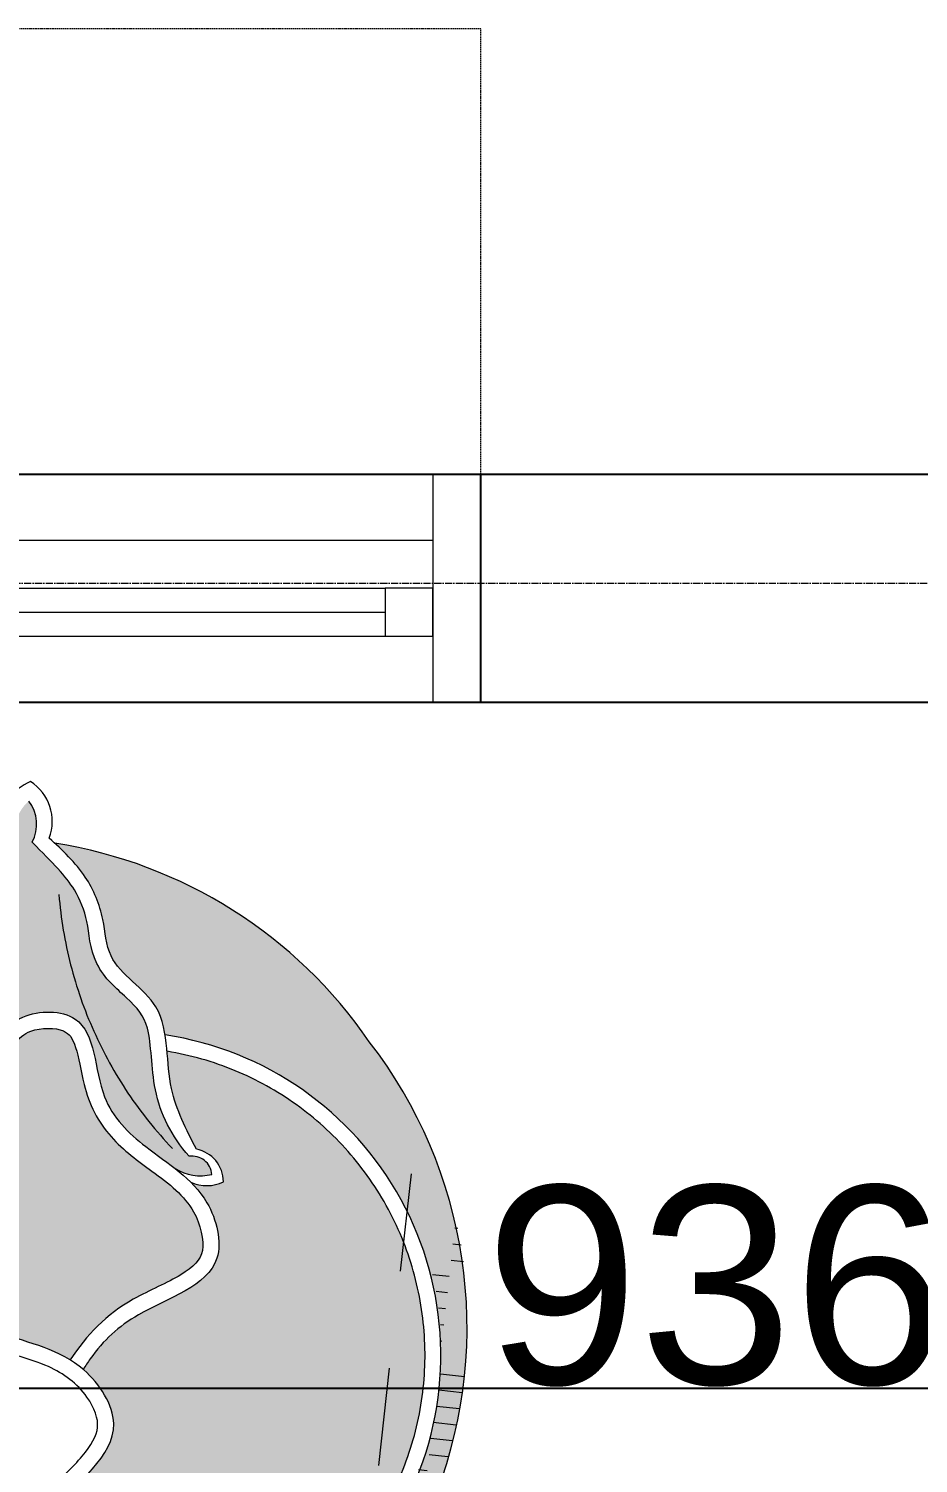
# Model space of a CAD drawing. Header units: millimetres. Extents: x -425671 to 598394, y -194194 to 343585.
# Drawn here: x 51017 to 51916, y 122627 to 124076 of the extents above; entities that cross this region are included whole.
import ezdxf

# ---------------------------------------------------------------- set-up
doc = ezdxf.new("R2010")
doc.units = ezdxf.units.MM
for name, pattern in [('ACAD_ISO10W100', [18, 12, -3, 0, -3]), ('HIDDEN', [9.524999999999999, 6.35, -3.175]), ('HIDDENX2', [19.049999999999997, 12.7, -6.35])]:
    doc.linetypes.add(name, pattern=pattern)
for name, color, linetype, lineweight in [('230mm Wall', 250, 'Continuous', 25), ('Centre line', 30, 'Continuous', 9), ('Furniture', 250, 'Continuous', 5), ('Hidden', 250, 'Continuous', 5), ('S-DIM', 30, 'Continuous', 13), ('window', 250, 'Continuous', 13)]:
    doc.layers.add(name, color=color, linetype=linetype, lineweight=lineweight)
doc.styles.get("Standard").update_dxf_attribs({"font": 'arial.ttf'})
doc.dimstyles.new('ISO-25', dxfattribs={"dimtxt": 200, "dimasz": 180, "dimexe": 1.25, "dimexo": 0.625, "dimtad": 1, "dimtxsty": 'Standard', "dimblk": 'DOT', "dimcen": 2.5, "dimadec": 0, "dimazin": 0, "dimtfac": 1, "dimtmove": 0, "dimatfit": 3, "dimfxl": 0, "dimarcsym": 0})

# ---------------------------------------------------------------- blocks, each defined once
blk = doc.blocks.new('Cushion')
at = {"layer": 'Furniture', "ltscale": 0.8}
h = blk.add_hatch(color=256, dxfattribs=at)
h.dxf.hatch_style = 1
h.set_gradient(color1=(77, 60, 50), color2=(142, 111, 93), one_color=1, tint=0.4600000083446503, name='CURVED')
edge = h.paths.add_edge_path()
edge.add_spline(control_points=[(3475801.390086192, 840801.0827773354), (3475801.388752268, 840801.1159213816), (3475801.394696753, 840801.1461448034), (3475801.422276864, 840801.1994542375), (3475801.440346701, 840801.2204885174), (3475801.455485809, 840801.2549332521), (3475801.455209413, 840801.2671895089), (3475801.449754991, 840801.3025506573), (3475801.445436556, 840801.3214787288), (3475801.454695135, 840801.3632980112), (3475801.466346774, 840801.3780853846), (3475801.479259502, 840801.4039957464), (3475801.483455273, 840801.4177273038), (3475801.487972211, 840801.4522137396), (3475801.484902802, 840801.474393816), (3475801.481254885, 840801.5109266919)], knot_values=[0, 0, 0, 0, 0.08432104486922591, 0.08432104486922591, 0.1624932106821882, 0.1624932106821882, 0.2207499946686446, 0.2207499946686446, 0.2696193115575117, 0.2696193115575117, 0.3184886284463787, 0.3184886284463787, 0.3673579453352457, 0.3673579453352457, 0.4403114748022433, 0.4403114748022433, 0.4403114748022433, 0.4403114748022433], degree=3, periodic=0)
edge.add_arc((3475801.462407013, 840801.554349172), 0.04733660374845441, 293.4636364589771, 359.358628125297)
edge.add_arc((3475801.512659845, 840801.5008864615), 0.05301326750244204, 93.1566085670992, 151.2374744913085)
edge.add_arc((3475801.165672088, 840801.0133016161), 0.5946214043578574, 59.64281416004614, 101.2080632170473)
edge.add_arc((3475800.996970759, 840801.5832974251), 0.05475926233040732, 14.04033281471698, 61.38968960417364)
edge.add_arc((3475801.073499857, 840801.6178970378), 0.0520806075788276, 165.0069286401582, 228.4912697424119)
edge.add_spline(control_points=[(3475801.038984259, 840801.5788962276), (3475801.015735868, 840801.5485163408), (3475801.003505892, 840801.5316964078), (3475800.994976954, 840801.4913408001), (3475800.995412296, 840801.470520978), (3475801.002784242, 840801.4295052101), (3475801.013328874, 840801.4078197823), (3475801.010083752, 840801.3583200362), (3475801.001498735, 840801.3402178129), (3475800.991604053, 840801.3092739187), (3475800.990618257, 840801.2995974154), (3475800.992898461, 840801.2782394689)], knot_values=[0.1519709534746062, 0.1519709534746062, 0.1519709534746062, 0.1519709534746062, 0.2315709567273943, 0.2315709567273943, 0.2972059098634805, 0.2972059098634805, 0.3628408629995667, 0.3628408629995667, 0.4150050387248703, 0.4150050387248703, 0.4671692144501738, 0.4671692144501738, 0.4671692144501738, 0.4671692144501738], degree=3, periodic=0)
edge.add_spline(control_points=[(3475800.992898461, 840801.2782394689), (3475800.999037121, 840801.2769685368), (3475801.005082661, 840801.2750683835), (3475801.010739855, 840801.2726125481)], knot_values=[0.3708721604774573, 0.3708721604774573, 0.3708721604774573, 0.3708721604774573, 0.3882284884874654, 0.3882284884874654, 0.3882284884874654, 0.3882284884874654], degree=3, periodic=0)
edge.add_spline(control_points=[(3475801.010739855, 840801.2726125481), (3475801.009345858, 840801.2844265526), (3475801.010456363, 840801.3102371899), (3475801.027715675, 840801.3331702221), (3475801.037313959, 840801.3459237881), (3475801.039287492, 840801.3472027904), (3475801.041261025, 840801.3484817926), (3475801.04323383, 840801.3497445319)], knot_values=[1.389174740392612, 1.389174740392612, 1.389174740392612, 1.389174740392612, 1.425744671245102, 1.471562104562005, 1.471562104562005, 1.471562104562005, 1.477971220175186, 1.477971220175186, 1.477971220175186, 1.477971220175186], degree=3, periodic=0)
edge.add_spline(control_points=[(3475801.04323383, 840801.3497445319), (3475801.058568815, 840801.3595600423), (3475801.109086076, 840801.3887414428), (3475801.173737403, 840801.2981110148), (3475801.261199489, 840801.3337888924), (3475801.329903829, 840801.3642188278), (3475801.414325803, 840801.2961890968), (3475801.340989979, 840801.2147176036), (3475801.351016144, 840801.1370059687), (3475801.363554531, 840801.0963539599), (3475801.367041041, 840801.0816394753)], knot_values=[1.477971220175186, 1.477971220175186, 1.477971220175186, 1.477971220175186, 1.527790482268245, 1.642560435907896, 1.707772101382381, 1.79039158666113, 1.855536491429625, 1.959045647712635, 2.0398593051936, 2.085151422530728, 2.085151422530728, 2.085151422530728, 2.085151422530728], degree=3, periodic=0)
edge.add_arc((3475801.423402024, 840801.1017150867), 0.05982967952676049, 199.6057453907655, 245.1968286576425)
edge.add_arc((3475801.377730112, 840801.0612661404), 0.02480734225613633, 326.0289397177536, 420.1268396404238)
h = blk.add_hatch(color=256, dxfattribs=at)
h.dxf.hatch_style = 1
h.set_gradient(color1=(223, 171, 93), color2=(215, 143, 80), tint=0.4600000083446503, name='INVCYLINDER')
edge = h.paths.add_edge_path()
edge.add_spline(control_points=[(3475800.166877548, 840801.1348043206), (3475800.158126115, 840801.1473527737), (3475800.14079652, 840801.186145489), (3475800.144745061, 840801.2599152888), (3475800.081609456, 840801.2658263507), (3475800.067199547, 840801.2835557127), (3475800.064845531, 840801.2874235596)], knot_values=[0.2073441172874505, 0.2073441172874505, 0.2073441172874505, 0.2073441172874505, 0.252953593801604, 0.3298609559600126, 0.3881630586506157, 0.4022640617471339, 0.4022640617471339, 0.4022640617471339, 0.4022640617471339], degree=3, periodic=0)
edge.add_arc((3475800.618272167, 840801.0968125185), 0.5853320513290791, 160.9952826397712, 184.1559493868675)
edge.add_arc((3475800.614101155, 840801.0610578135), 0.5796602237150714, 180.6588213903199, 239.2826324909933)
edge.add_arc((3475800.844479251, 840801.592895132), 1.156901462012624, 242.9305929869724, 269.9999999999986)
edge.add_line((3475800.844479251, 840800.4359936701), (3475800.844479251, 840800.4481584606))
edge.add_arc((3475800.844479252, 840801.4458763261), 0.9977178654452257, 239.4880732450339, 270.0000000000065, ccw=False)
edge.add_arc((3475800.524875988, 840800.9455323811), 0.4049527755443825, 152.1348213461716, 242.5048834701893, ccw=False)
edge = h.paths.add_edge_path()
edge.add_spline(control_points=[(3475801.502439084, 840801.4923682675), (3475801.505171885, 840801.4733860386), (3475801.509593947, 840801.4353471047), (3475801.494493106, 840801.3828571964), (3475801.455836471, 840801.3292222896), (3475801.483618055, 840801.2684818553), (3475801.467242723, 840801.2307254286), (3475801.461035568, 840801.2197152637)], knot_values=[0.148739451090145, 0.148739451090145, 0.148739451090145, 0.148739451090145, 0.2056421361268849, 0.2629148179039328, 0.3092412859870526, 0.3939570791125504, 0.4310151165809862, 0.4310151165809862, 0.4310151165809862, 0.4310151165809862], degree=3, periodic=0)
edge.add_arc((3475801.165378725, 840800.944810448), 0.4037147846449037, -62.62076327616637, 42.91700041700318, ccw=False)
edge.add_arc((3475800.844479252, 840801.4458763261), 0.9977178654452257, 270.0000000000016, 300.5119267548242, ccw=False)
edge.add_line((3475800.844479251, 840800.4481584603), (3475800.844479251, 840800.4359936699))
edge.add_arc((3475800.844479251, 840801.592895132), 1.156901462012624, 269.9999999999958, 297.0694070130212)
edge.add_arc((3475801.073986651, 840801.0619172378), 0.5808439066892112, 300.7479011923649, 359.2577393142345)
edge.add_arc((3475801.070988902, 840801.096812518), 0.5853320513289907, 355.8440506131372, 402.5147584619918)
at = {"layer": 'Furniture', "lineweight": 5, "ltscale": 0.8}
h = blk.add_hatch(dxfattribs=at)
h.set_pattern_fill('AR-PARQ1,_O', color=256, scale=0.0004, angle=45)
h.set_pattern_definition([(135, (3476261.326817591, 840878.8301373713), (-0.1724209175245278, 1.387778780781446e-17), [0.12192, -0.12192]), (135, (3476261.341186, 840878.8445057814), (-0.1724209175245278, 1.387778780781446e-17), [0.12192, -0.12192]), (135, (3476261.35555441, 840878.8588741913), (-0.1724209175245278, 1.387778780781446e-17), [0.12192, -0.12192]), (135, (3476261.36992282, 840878.8732426006), (-0.1724209175245278, 1.387778780781446e-17), [0.12192, -0.12192]), (135, (3476261.384291229, 840878.8876110108), (-0.1724209175245278, 1.387778780781446e-17), [0.12192, -0.12192]), (135, (3476261.39865964, 840878.9019794207), (-0.1724209175245278, 1.387778780781446e-17), [0.12192, -0.12192]), (135, (3476261.413028049, 840878.9163478304), (-0.1724209175245278, 1.387778780781446e-17), [0.12192, -0.12192]), (44.99999999999997, (3476261.240607132, 840878.9163478306), (0.1724209175245278, -1.387778780781446e-17), [0.12192, -0.12192]), (44.99999999999997, (3476261.226238722, 840878.9307162402), (0.1724209175245278, -1.387778780781446e-17), [0.12192, -0.12192]), (44.99999999999997, (3476261.211870312, 840878.9450846501), (0.1724209175245278, -1.387778780781446e-17), [0.12192, -0.12192]), (44.99999999999997, (3476261.197501902, 840878.9594530598), (0.1724209175245278, -1.387778780781446e-17), [0.12192, -0.12192]), (44.99999999999997, (3476261.183133492, 840878.9738214698), (0.1724209175245278, -1.387778780781446e-17), [0.12192, -0.12192]), (44.99999999999997, (3476261.168765083, 840878.9881898793), (0.1724209175245278, -1.387778780781446e-17), [0.12192, -0.12192]), (44.99999999999997, (3476261.154396673, 840879.002558289), (0.1724209175245278, -1.387778780781446e-17), [0.12192, -0.12192])])
edge = h.paths.add_edge_path()
edge.add_spline(control_points=[(3475801.502439084, 840801.4923682675), (3475801.505171885, 840801.4733860386), (3475801.509593947, 840801.4353471047), (3475801.494493106, 840801.3828571964), (3475801.455836471, 840801.3292222896), (3475801.483618055, 840801.2684818553), (3475801.467242723, 840801.2307254286), (3475801.461035568, 840801.2197152637)], knot_values=[0.148739451090145, 0.148739451090145, 0.148739451090145, 0.148739451090145, 0.2056421361268849, 0.2629148179039328, 0.3092412859870526, 0.3939570791125504, 0.4310151165809862, 0.4310151165809862, 0.4310151165809862, 0.4310151165809862], degree=3, periodic=0)
edge.add_arc((3475801.165378725, 840800.944810448), 0.4037147846449037, -62.62076327616637, 42.91700041700318, ccw=False)
edge.add_arc((3475800.844479252, 840801.4458763261), 0.9977178654452257, 270.0000000000016, 300.5119267548242, ccw=False)
edge.add_line((3475800.844479251, 840800.4481584603), (3475800.844479251, 840800.4359936699))
edge.add_arc((3475800.844479251, 840801.592895132), 1.156901462012624, 269.9999999999958, 297.0694070130212)
edge.add_arc((3475801.073986651, 840801.0619172378), 0.5808439066892112, 300.7479011923649, 359.2577393142345)
edge.add_arc((3475801.070988902, 840801.096812518), 0.5853320513289907, 355.8440506131372, 402.5147584619918)
at = {"layer": 'Furniture', "ltscale": 0.8}
h = blk.add_hatch(color=256, dxfattribs=at)
h.dxf.hatch_style = 1
h.set_gradient(color1=(77, 60, 50), color2=(111, 87, 73), one_color=1, tint=0.3600000143051147, name='INVCURVED')
edge = h.paths.add_edge_path()
edge.add_spline(control_points=[(3475801.115881786, 840800.9766605895), (3475801.150910298, 840800.9882193045), (3475801.18730709, 840800.9930073925), (3475801.24791638, 840800.9827760155), (3475801.270838085, 840800.9760904182), (3475801.308765732, 840800.9713641177), (3475801.320577223, 840800.9726485789), (3475801.339260564, 840800.9887897783), (3475801.348511307, 840801.0075248652), (3475801.355127932, 840801.0482907917), (3475801.349466165, 840801.071094122), (3475801.336814013, 840801.117347035), (3475801.330724575, 840801.139213022), (3475801.327850853, 840801.1860288378), (3475801.333208528, 840801.2123363469), (3475801.351212081, 840801.2506342754), (3475801.359705449, 840801.2652887325), (3475801.368348559, 840801.2889680763), (3475801.368958669, 840801.2950166486), (3475801.360373421, 840801.3117701723), (3475801.345705554, 840801.3237393689), (3475801.315969682, 840801.3330119262), (3475801.298434451, 840801.327906869), (3475801.260364964, 840801.3122968199), (3475801.243429081, 840801.3040138321), (3475801.205232464, 840801.2948693901), (3475801.181932942, 840801.2969821846), (3475801.145968923, 840801.3149381405), (3475801.131110376, 840801.3274100474), (3475801.104616589, 840801.3451305206), (3475801.095173642, 840801.349276966), (3475801.079512439, 840801.3477412602), (3475801.066077318, 840801.3406992453), (3475801.051165387, 840801.3310657722)], knot_values=[1.474808282731921, 1.474808282731921, 1.474808282731921, 1.474808282731921, 1.573492563864215, 1.573492563864215, 1.635400736799075, 1.635400736799075, 1.697308909733935, 1.697308909733935, 1.759217082668795, 1.759217082668795, 1.840554113775205, 1.840554113775205, 1.902467140719891, 1.902467140719891, 1.964380167664576, 1.964380167664576, 2.010289586310198, 2.010289586310198, 2.05619900495582, 2.05619900495582, 2.111087303520548, 2.111087303520548, 2.18295138069324, 2.18295138069324, 2.232289284667198, 2.232289284667198, 2.281627188641155, 2.281627188641155, 2.330857829014999, 2.330857829014999, 2.380088469388843, 2.380088469388843, 2.429319109762687, 2.429319109762687, 2.429319109762687, 2.429319109762687], degree=3, periodic=0)
edge.add_spline(control_points=[(3475801.051165387, 840801.3310657722), (3475801.04856688, 840801.3276016577), (3475801.046084154, 840801.3242465813), (3475801.031957869, 840801.3040177681), (3475801.02851097, 840801.2926780337), (3475801.030602063, 840801.2599957914)], knot_values=[1.389174740392612, 1.389174740392612, 1.389174740392612, 1.389174740392612, 1.401839266265747, 1.401839266265747, 1.468141547899059, 1.468141547899059, 1.468141547899059, 1.468141547899059], degree=3, periodic=0)
edge.add_spline(control_points=[(3475801.030602063, 840801.2599957914), (3475801.032825319, 840801.2579293689), (3475801.058815346, 840801.2292219226), (3475801.022290711, 840801.1438054943), (3475801.06668484, 840801.053550312), (3475801.105312503, 840801.005933647), (3475801.115881786, 840800.9766605895)], knot_values=[0.4113764781072309, 0.4113764781072309, 0.4113764781072309, 0.4113764781072309, 0.420796807477285, 0.5342322969219699, 0.6227958319691245, 0.7155453555384577, 0.7155453555384577, 0.7155453555384577, 0.7155453555384577], degree=3, periodic=0)
h = blk.add_hatch(color=256, dxfattribs=at)
h.dxf.hatch_style = 1
h.set_gradient(color1=(7, 8, 7), color2=(0, 0, 0), one_color=1, name='INVCURVED')
edge = h.paths.add_edge_path()
edge.add_spline(control_points=[(3475801.450238212, 840801.202267328), (3475801.441502284, 840801.1889568685), (3475801.416847625, 840801.1539833032), (3475801.408189881, 840801.111137766), (3475801.40268416, 840801.0838909928)], knot_values=[0, 0, 0, 0, 0.04685953863704084, 0.1287103344603137, 0.1287103344603137, 0.1287103344603137, 0.1287103344603137], degree=3, periodic=0)
edge.add_arc((3475801.37156323, 840801.0569253666), 0.04117835914062248, -38.41272192518892, 40.90823578006689, ccw=False)
edge.add_arc((3475801.413873478, 840801.0776417884), 0.0473784663276177, 207.0523596597661, 257.7598184193748, ccw=False)
edge.add_spline(control_points=[(3475801.371678629, 840801.0560938464), (3475801.372870045, 840801.045497841), (3475801.373278887, 840801.0111649656), (3475801.335421669, 840800.9296699158), (3475801.226940847, 840800.9746833298), (3475801.159269603, 840800.9696766514), (3475801.126295698, 840800.9590538216), (3475801.121238797, 840800.957365817)], knot_values=[2.111172975191505, 2.111172975191505, 2.111172975191505, 2.111172975191505, 2.143232908780736, 2.213458277248531, 2.334235129295382, 2.41560747285833, 2.43023556679096, 2.43023556679096, 2.43023556679096, 2.43023556679096], degree=3, periodic=0)
edge.add_spline(control_points=[(3475801.121238797, 840800.957365817), (3475801.121300052, 840800.9570498884), (3475801.126356896, 840800.9304069857), (3475801.117391117, 840800.8461875693), (3475800.988946537, 840800.8544844597), (3475800.892446231, 840800.8133810407), (3475800.815949137, 840800.7339284188), (3475800.732855983, 840800.7944461127), (3475800.73014944, 840800.8452599214), (3475800.73213803, 840800.8748584485)], knot_values=[0.735157354812675, 0.735157354812675, 0.735157354812675, 0.735157354812675, 0.7360827694696742, 0.8130426185268845, 0.9454017432410943, 1.034577541313374, 1.148128484079426, 1.208641513911873, 1.293515745824151, 1.293515745824151, 1.293515745824151, 1.293515745824151], degree=3, periodic=0)
edge.add_spline(control_points=[(3475800.73213803, 840800.8748584485), (3475800.711780188, 840800.871433259), (3475800.657947682, 840800.8687984109), (3475800.587959135, 840800.8389874315), (3475800.518156028, 840800.766487425), (3475800.439602798, 840800.8236986395), (3475800.439771387, 840800.9011227457), (3475800.450344176, 840800.963335907), (3475800.438252393, 840800.9929828055), (3475800.434978467, 840800.9994133079)], knot_values=[0.5693516790064053, 0.5693516790064053, 0.5693516790064053, 0.5693516790064053, 0.6104203621203302, 0.6679987655248332, 0.7413155412742704, 0.7803871696559984, 0.8412106647327778, 0.894801778097985, 0.9100013601453977, 0.9100013601453977, 0.9100013601453977, 0.9100013601453977], degree=3, periodic=0)
edge.add_arc((3475800.252665725, 840801.6139665019), 0.6410254008850996, 279.2525927780092, 286.52346425965857, ccw=False)
edge.add_arc((3475800.301161093, 840800.98444222), 0.05466478795521276, 280.63775312495244, 356.68522726235784, ccw=False)
edge.add_arc((3475800.349290726, 840800.95918405), 0.04751116794711975, 137.4893357642962, 216.8102934695701, ccw=False)
edge.add_spline(control_points=[(3475800.314267794, 840800.9912886493), (3475800.298063255, 840801.0060980254), (3475800.272929297, 840801.0290680244), (3475800.245322444, 840801.0804933606), (3475800.205786669, 840801.0962428346), (3475800.184628622, 840801.1145447117), (3475800.18113057, 840801.1179696595)], knot_values=[0, 0, 0, 0, 0.06551284254485118, 0.1016133243580179, 0.1706088476637564, 0.1852928695685593, 0.1852928695685593, 0.1852928695685593, 0.1852928695685593], degree=3, periodic=0)
edge.add_arc((3475800.523591691, 840800.9448088759), 0.3837502788904705, 153.177181452952, 242.7822619363309)
edge.add_arc((3475800.844630534, 840801.4464309963), 0.9782725475546321, 239.4969336090493, 300.5030663909507)
edge.add_arc((3475801.165669377, 840800.9448088758), 0.3837502788904927, 297.2177380636728, 402.1366437425473)
for centre, radius, start, end in [((3475801.509878275, 840801.513109215), 0.06071031246652519, 73.98097293014929, 140.7014538427628), ((3475801.470494219, 840801.5524472648), 0.05927040685255148, 301.0572132203435, 18.71227716410429), ((3475801.462407013, 840801.554349172), 0.04733660374845015, 293.46363738641, 359.3586271736098), ((3475801.423402024, 840801.1017150863), 0.05982967952676758, 199.6057465257168, 245.1968217984235), ((3475801.377730112, 840801.0612661404), 0.0248073422561449, 326.0289395214233, 60.12684170352851), ((3475801.37156323, 840801.0569253666), 0.0411783591406534, 321.5872822646714, 40.90823584384626), ((3475801.413873478, 840801.0776417884), 0.04737846632759565, 207.0523658884739, 257.7598079673599)]:
    blk.add_arc(centre, radius, start, end, dxfattribs=at)
at = {"layer": 'Furniture', "lineweight": 18}
for centre, radius, start, end in [((3475801.070988901, 840801.0968125175), 0.5853320513289973, 355.8440506295794, 42.51475767189038), ((3475801.165378725, 840800.9448104475), 0.40371478464492, 297.3792315063597, 42.91699775306357), ((3475801.073986651, 840801.0619172378), 0.5808439066892158, 300.7478994365233, 359.2577390716002)]:
    blk.add_arc(centre, radius, start, end, dxfattribs=at)
at = {"layer": 'Furniture', "linetype": 'HIDDENX2', "lineweight": 5, "ltscale": 0.8}
blk.add_arc((3475801.89772526, 840801.148924478), 0.5198053591144668, 146.0651892469887, 185.0280497984925, dxfattribs=at)
at = {"layer": 'Furniture', "linetype": 'HIDDENX2', "lineweight": 5}
blk.add_arc((3475801.165669377, 840800.9448088758), 0.3837502788905015, 297.2177459556813, 42.13664278664621, dxfattribs=at)
at = {"layer": 'Furniture', "ltscale": 0.8}
for points, knots in [([(3475801.390086192, 840801.0827773354), (3475801.388752268, 840801.1159213816), (3475801.394696753, 840801.1461448034), (3475801.422276864, 840801.1994542375), (3475801.440346701, 840801.2204885174), (3475801.455485809, 840801.2549332517), (3475801.455209413, 840801.2671895084), (3475801.449754991, 840801.3025506573), (3475801.445436556, 840801.3214787288), (3475801.454695135, 840801.3632980112), (3475801.466346774, 840801.3780853846), (3475801.479259502, 840801.4039957464), (3475801.483455273, 840801.4177273033), (3475801.487972211, 840801.4522137396), (3475801.484902802, 840801.474393816), (3475801.481254885, 840801.5109266915)], [0, 0, 0, 0, 0.08432104486922591, 0.08432104486922591, 0.1624932106821882, 0.1624932106821882, 0.2207499946686446, 0.2207499946686446, 0.2696193115575117, 0.2696193115575117, 0.3184886284463787, 0.3184886284463787, 0.3673579453352457, 0.3673579453352457, 0.4403114748022433, 0.4403114748022433, 0.4403114748022433, 0.4403114748022433]), ([(3475801.010739855, 840801.2726125476), (3475801.009345858, 840801.2844265526), (3475801.010456363, 840801.3102371894), (3475801.027715675, 840801.3331702221), (3475801.037313959, 840801.3459237881), (3475801.054628136, 840801.3571447142), (3475801.107282959, 840801.3912691128), (3475801.173737403, 840801.2981110148), (3475801.261199489, 840801.3337888919), (3475801.329903829, 840801.3642188278), (3475801.414325803, 840801.2961890968), (3475801.340989979, 840801.2147176036), (3475801.353552279, 840801.1173486788), (3475801.385381959, 840801.0372191884), (3475801.335421669, 840800.9296699158), (3475801.226940847, 840800.9746833298), (3475801.159269603, 840800.969676651), (3475801.126295698, 840800.9590538216), (3475801.121238797, 840800.9573658166)], [1.389174740392612, 1.389174740392612, 1.389174740392612, 1.389174740392612, 1.425744671245102, 1.471562104562005, 1.471562104562005, 1.471562104562005, 1.527790482268245, 1.642560435907896, 1.707772101382381, 1.79039158666113, 1.855536491429625, 1.959045647712635, 2.0398593051936, 2.143232908780736, 2.213458277248531, 2.334235129295382, 2.41560747285833, 2.43023556679096, 2.43023556679096, 2.43023556679096, 2.43023556679096]), ([(3475801.051165387, 840801.3310657722), (3475801.066077318, 840801.3406992453), (3475801.079512439, 840801.3477412602), (3475801.095173642, 840801.349276966), (3475801.104616589, 840801.3451305206), (3475801.131110376, 840801.327410047), (3475801.145968923, 840801.31493814), (3475801.181932942, 840801.2969821846), (3475801.205232464, 840801.2948693901), (3475801.243429081, 840801.3040138317), (3475801.260364964, 840801.3122968199), (3475801.298434451, 840801.327906869), (3475801.315969682, 840801.3330119262), (3475801.345705554, 840801.3237393689), (3475801.360373421, 840801.3117701723), (3475801.368958669, 840801.2950166486), (3475801.368348559, 840801.2889680763), (3475801.359705449, 840801.2652887325), (3475801.351212081, 840801.2506342749), (3475801.333208528, 840801.2123363469), (3475801.327850853, 840801.1860288378), (3475801.330724575, 840801.139213022), (3475801.336814013, 840801.117347035), (3475801.349466165, 840801.071094122), (3475801.355127932, 840801.0482907917), (3475801.348511306, 840801.0075248647), (3475801.339260564, 840800.9887897779), (3475801.320577223, 840800.9726485785), (3475801.308765732, 840800.9713641177), (3475801.270838085, 840800.9760904182), (3475801.24791638, 840800.9827760155), (3475801.18730709, 840800.9930073925), (3475801.150910298, 840800.9882193045), (3475801.115881786, 840800.9766605895)], [1.474808282731921, 1.474808282731921, 1.474808282731921, 1.474808282731921, 1.524038923105765, 1.524038923105765, 1.573269563479609, 1.573269563479609, 1.622500203853453, 1.622500203853453, 1.671838107827411, 1.671838107827411, 1.721176011801369, 1.721176011801369, 1.79304008897406, 1.79304008897406, 1.847928387538788, 1.847928387538788, 1.89383780618441, 1.89383780618441, 1.939747224830032, 1.939747224830032, 2.001660251774718, 2.001660251774718, 2.063573278719403, 2.063573278719403, 2.144910309825813, 2.144910309825813, 2.206818482760673, 2.206818482760673, 2.268726655695533, 2.268726655695533, 2.330634828630394, 2.330634828630394, 2.429319109762687, 2.429319109762687, 2.429319109762687, 2.429319109762687]), ([(3475800.678796683, 840801.1628335074), (3475800.692641359, 840801.1803748204), (3475800.704749007, 840801.1930862367), (3475800.724293694, 840801.1985490709), (3475800.742296157, 840801.1947854479), (3475800.784841569, 840801.1819380561), (3475800.809273255, 840801.173302197), (3475800.86159422, 840801.1823831766), (3475800.881091912, 840801.1985929344), (3475800.915367351, 840801.2286211553), (3475800.930572143, 840801.2430686402), (3475800.960459874, 840801.2600541012), (3475800.975717394, 840801.2623792291), (3475801.006296101, 840801.2540424085), (3475801.017147273, 840801.2467437584), (3475801.025372467, 840801.2339353656), (3475801.02678898, 840801.2236813195), (3475801.024434639, 840801.1944106058), (3475801.020808451, 840801.1766946287), (3475801.01632047, 840801.1233466023), (3475801.027216752, 840801.0885700581), (3475801.058510424, 840801.0333129243), (3475801.077454079, 840801.0102832308), (3475801.099153182, 840800.968346133), (3475801.104565803, 840800.948200259), (3475801.102453141, 840800.9106918469), (3475801.097559634, 840800.8970379842), (3475801.082929962, 840800.8821320909), (3475801.070104995, 840800.8768303532), (3475801.035495676, 840800.8700553309), (3475801.014643739, 840800.8686115263), (3475800.958781886, 840800.8612797387), (3475800.926565788, 840800.8505992803), (3475800.867987382, 840800.8133619915), (3475800.840352453, 840800.7870906986), (3475800.806137847, 840800.7749083667), (3475800.796136903, 840800.7763403179), (3475800.770004401, 840800.7937891171), (3475800.760218645, 840800.8070931061), (3475800.751210948, 840800.8372275812), (3475800.750802575, 840800.8555872508), (3475800.754139803, 840800.90209077), (3475800.760214814, 840800.9312538349), (3475800.749647548, 840800.9930698636), (3475800.730486993, 840801.0200718159), (3475800.694834158, 840801.0671025042), (3475800.678232294, 840801.0888065245), (3475800.668423885, 840801.1214317573), (3475800.669970693, 840801.1340036246), (3475800.67644866, 840801.1555718423), (3475800.677598279, 840801.159156119), (3475800.678796683, 840801.1628335074)], [0.003241402521235405, 0.003241402521235405, 0.003241402521235405, 0.003241402521235405, 0.06502745821800898, 0.06502745821800898, 0.1268135139147826, 0.1268135139147826, 0.1885995696115562, 0.1885995696115562, 0.2503856253083298, 0.2503856253083298, 0.3121716810051033, 0.3121716810051033, 0.3762018154060962, 0.3762018154060962, 0.4237964847876017, 0.4237964847876017, 0.4713911541691073, 0.4713911541691073, 0.5189858235506127, 0.5189858235506127, 0.6065600897430401, 0.6065600897430401, 0.6941343559354675, 0.6941343559354675, 0.7645854670012822, 0.7645854670012822, 0.8202189865849079, 0.8202189865849079, 0.8758525061685336, 0.8758525061685336, 0.9314860257521593, 0.9314860257521593, 1.024617984519197, 1.024617984519197, 1.117749943286235, 1.117749943286235, 1.1768915136367, 1.1768915136367, 1.236033083987165, 1.236033083987165, 1.295174654337631, 1.295174654337631, 1.37653287063523, 1.37653287063523, 1.457891086932829, 1.457891086932829, 1.539249303230429, 1.539249303230429, 1.597991342156938, 1.597991342156938, 1.609266863933101, 1.609266863933101, 1.609266863933101, 1.609266863933101])]:
    blk.add_open_spline(points, degree=3, knots=knots, dxfattribs=at)
for points in [[(3475801.402684159, 840801.0838909923), (3475801.425670593, 840801.16244783), (3475801.45215823, 840801.2052100879), (3475801.473829041, 840801.2542837083), (3475801.469785481, 840801.3389029448), (3475801.489942685, 840801.3806141996), (3475801.50581308, 840801.4356441062), (3475801.501071451, 840801.5016731174)], [(3475800.66088965, 840801.1724224841), (3475800.706227136, 840801.2141550547), (3475800.830877287, 840801.1973626083), (3475800.891834676, 840801.2346653122), (3475800.970251532, 840801.2799284101), (3475801.036533443, 840801.2534038672), (3475801.038593349, 840801.1399870828), (3475801.068754918, 840801.056717764), (3475801.121419038, 840800.9564161152), (3475801.108784412, 840800.8805004742), (3475800.981619125, 840800.8437863394), (3475800.8993635, 840800.8093431221), (3475800.798291844, 840800.7575904704), (3475800.748287007, 840800.7916689536), (3475800.732907812, 840800.8846067893), (3475800.733291617, 840800.9676062983), (3475800.650059193, 840801.1233932102), (3475800.66088965, 840801.1724224841)]]:
    blk.add_spline(points, degree=3, dxfattribs=at)
blk = doc.blocks.new('WINODO1')
at = {"layer": 'window', "linetype": 'Continuous'}
for p, q in [((2471212539.718373, 936769700.0654564), (2471212491.331166, 936769700.0654564)), ((2471212491.331166, 936769700.0654564), (2471212491.331166, 936769470.0654564)), ((2471212539.718373, 936769700.0654564), (2471212539.718373, 936769470.0654564)), ((2471213991.331166, 936769700.0654564), (2471213942.943959, 936769700.0654564)), ((2471213942.943959, 936769700.0654564), (2471213942.943959, 936769470.0654564)), ((2471213991.331166, 936769700.0654564), (2471213991.331166, 936769470.0654564)), ((2471212539.718373, 936769470.0654564), (2471212491.331166, 936769470.0654564)), ((2471213991.331166, 936769470.0654564), (2471213942.943959, 936769470.0654564))]:
    blk.add_line(p, q, dxfattribs=at)
at = {"layer": 'window'}
for p, q in [((2471212539.718373, 936769700.0654564), (2471213942.943959, 936769700.0654564)), ((2471212588.10558, 936769633.4524803), (2471213217.138051, 936769633.4524803)), ((2471213241.331166, 936769633.4524803), (2471213942.943959, 936769633.4524803)), ((2471213289.718373, 936769609.2589989), (2471213393.646107, 936769609.2589989)), ((2471212588.10558, 936769585.0653954), (2471213217.137562, 936769585.0653954)), ((2471213265.524769, 936769585.0653954), (2471213894.55724, 936769585.0653954)), ((2471213192.944447, 936769560.8719139), (2471213089.016713, 936769560.8719139)), ((2471213241.331166, 936769536.6784325), (2471212539.718373, 936769536.6784325)), ((2471213265.524769, 936769536.6784325), (2471213894.55724, 936769536.6784325)), ((2471212539.718373, 936769470.0654564), (2471213942.943959, 936769470.0654564))]:
    blk.add_line(p, q, dxfattribs=at)
at = {"layer": 'window', "color": 4}
for p, q in [((2471212588.10558, 936769609.2589989), (2471213217.138051, 936769609.2589989)), ((2471213265.524769, 936769560.8719139), (2471213894.55724, 936769560.8719139))]:
    blk.add_line(p, q, dxfattribs=at)
at = {"layer": 'window'}
for points in [[(2471212539.718373, 936769585.0653954), (2471212588.10558, 936769585.0653954), (2471212588.10558, 936769633.4524803), (2471212539.718373, 936769633.4524803)], [(2471213217.138051, 936769585.0653954), (2471213265.524769, 936769585.0653954), (2471213265.524769, 936769633.4524803), (2471213217.138051, 936769633.4524803)], [(2471213406.177845, 936769609.2589989), (2471213393.646107, 936769616.4941063), (2471213393.646107, 936769602.0237694)], [(2471213217.137562, 936769536.6784325), (2471213265.524769, 936769536.6784325), (2471213265.524769, 936769585.0653954), (2471213217.137562, 936769585.0653954)], [(2471213894.55724, 936769536.6784325), (2471213942.943959, 936769536.6784325), (2471213942.943959, 936769585.0653954), (2471213894.55724, 936769585.0653954)], [(2471213076.484974, 936769560.8719139), (2471213089.016713, 936769568.1070213), (2471213089.016713, 936769553.6368065)]]:
    blk.add_lwpolyline(points, close=True, dxfattribs=at)
blk = doc.blocks.new('_Dot')
at = {"color": 0, "linetype": 'ByBlock', "lineweight": -2}
blk.add_line((-0.5, 0), (-1, 0), dxfattribs=at)
at = {"color": 0, "linetype": 'ByBlock', "const_width": 0.5}
blk.add_lwpolyline([(-0.25, 0, 1), (0.25, 0, 1)], format="xyb", close=True, dxfattribs=at)
blk = doc.blocks.new('*D231')
at = {"layer": 'Defpoints', "color": 0, "transparency": 16777216}
for p in [(47109.02959638741, 123396.0155182441), (56469.02959640138, 123396.0155182453), (56469.02959640138, 122703.0974385336)]:
    blk.add_point(p, dxfattribs=at)
at = {"layer": 'S-DIM', "color": 0, "lineweight": -2, "transparency": 16777216}
for p, q in [((47109.02959638741, 123395.3905182441), (47109.02959638741, 122701.8474385336)), ((56469.02959640138, 123395.3905182453), (56469.02959640138, 122701.8474385336)), ((47209.02959638741, 122703.0974385336), (56369.02959640138, 122703.0974385336))]:
    blk.add_line(p, q, dxfattribs=at)
at = {"layer": 'S-DIM', "color": 0, "lineweight": -2, "transparency": 16777216, "xscale": 100, "yscale": 100, "zscale": 100, "rotation": 180}
blk.add_blockref('_Dot', (47109.02959638741, 122703.0974385336), dxfattribs=at)
at = {"layer": 'S-DIM', "color": 0, "lineweight": -2, "transparency": 16777216, "xscale": 100, "yscale": 100, "zscale": 100}
blk.add_blockref('_Dot', (56469.02959640138, 122703.0974385336), dxfattribs=at)
at = {"layer": 'S-DIM', "color": 0, "transparency": 16777216, "insert": (51789.02959639439, 122805.9052489019), "char_height": 200, "attachment_point": 5}
blk.add_mtext('9360', dxfattribs=at)

msp = doc.modelspace()

# ---------------------------------------------------------------- linework, layer by layer
at = {"layer": '230mm Wall'}
for p, q in [((46959.02959641088, 123626.0155183406), (52999.02959637828, 123626.0155183406)), ((51474.02908698907, 123396.0155183418), (51474.02908698907, 123626.0155183406)), ((46959.02959641088, 123396.0155183418), (52999.02959637828, 123396.0155183418))]:
    msp.add_line(p, q, dxfattribs=at)
at = {"layer": 'Centre line', "linetype": 'ACAD_ISO10W100', "ltscale": 0.6}
msp.add_line((37039.02959641535, 123516.015518295), (63039.02959641535, 123516.0155184653), dxfattribs=at)
at = {"layer": 'Hidden', "linetype": 'HIDDEN', "ltscale": 0.2}
msp.add_lwpolyline([(49974.02908706665, 123626.0155183969), (51474.02908706665, 123626.0155183969), (51474.02908706665, 124076.0155183969), (49974.02908706665, 124076.0155183969)], close=True, dxfattribs=at)

# ---------------------------------------------------------------- block references
at = {"layer": 'Furniture', "xscale": 810.0000000000005, "yscale": 810.0000000000005, "zscale": 810.0000000000005, "rotation": 38.54976036341007}
msp.add_blockref('Cushion', (-1777354554.784515, -2287043140.630727), dxfattribs=at)
at = {"layer": 'window', "linetype": 'Continuous'}
msp.add_blockref('WINODO1', (-2471162517.302079, -936646074.0499381), dxfattribs=at)

# ---------------------------------------------------------------- dimensions: what is measured, and where the dimension line sits
at = {"layer": 'S-DIM'}
dim = msp.add_linear_dim(base=(56469.02959640138, 122703.0974385336), p1=(47109.02959638741, 123396.0155182441), p2=(56469.02959640138, 123396.0155182453), dimstyle='ISO-25', override={"dimasz": 100}, dxfattribs=at)
dim.commit()
dim.dimension.update_dxf_attribs({"geometry": '*D231', "text_midpoint": (51789.02959639439, 122805.9052489019)})

doc.saveas('drawing.dxf')
